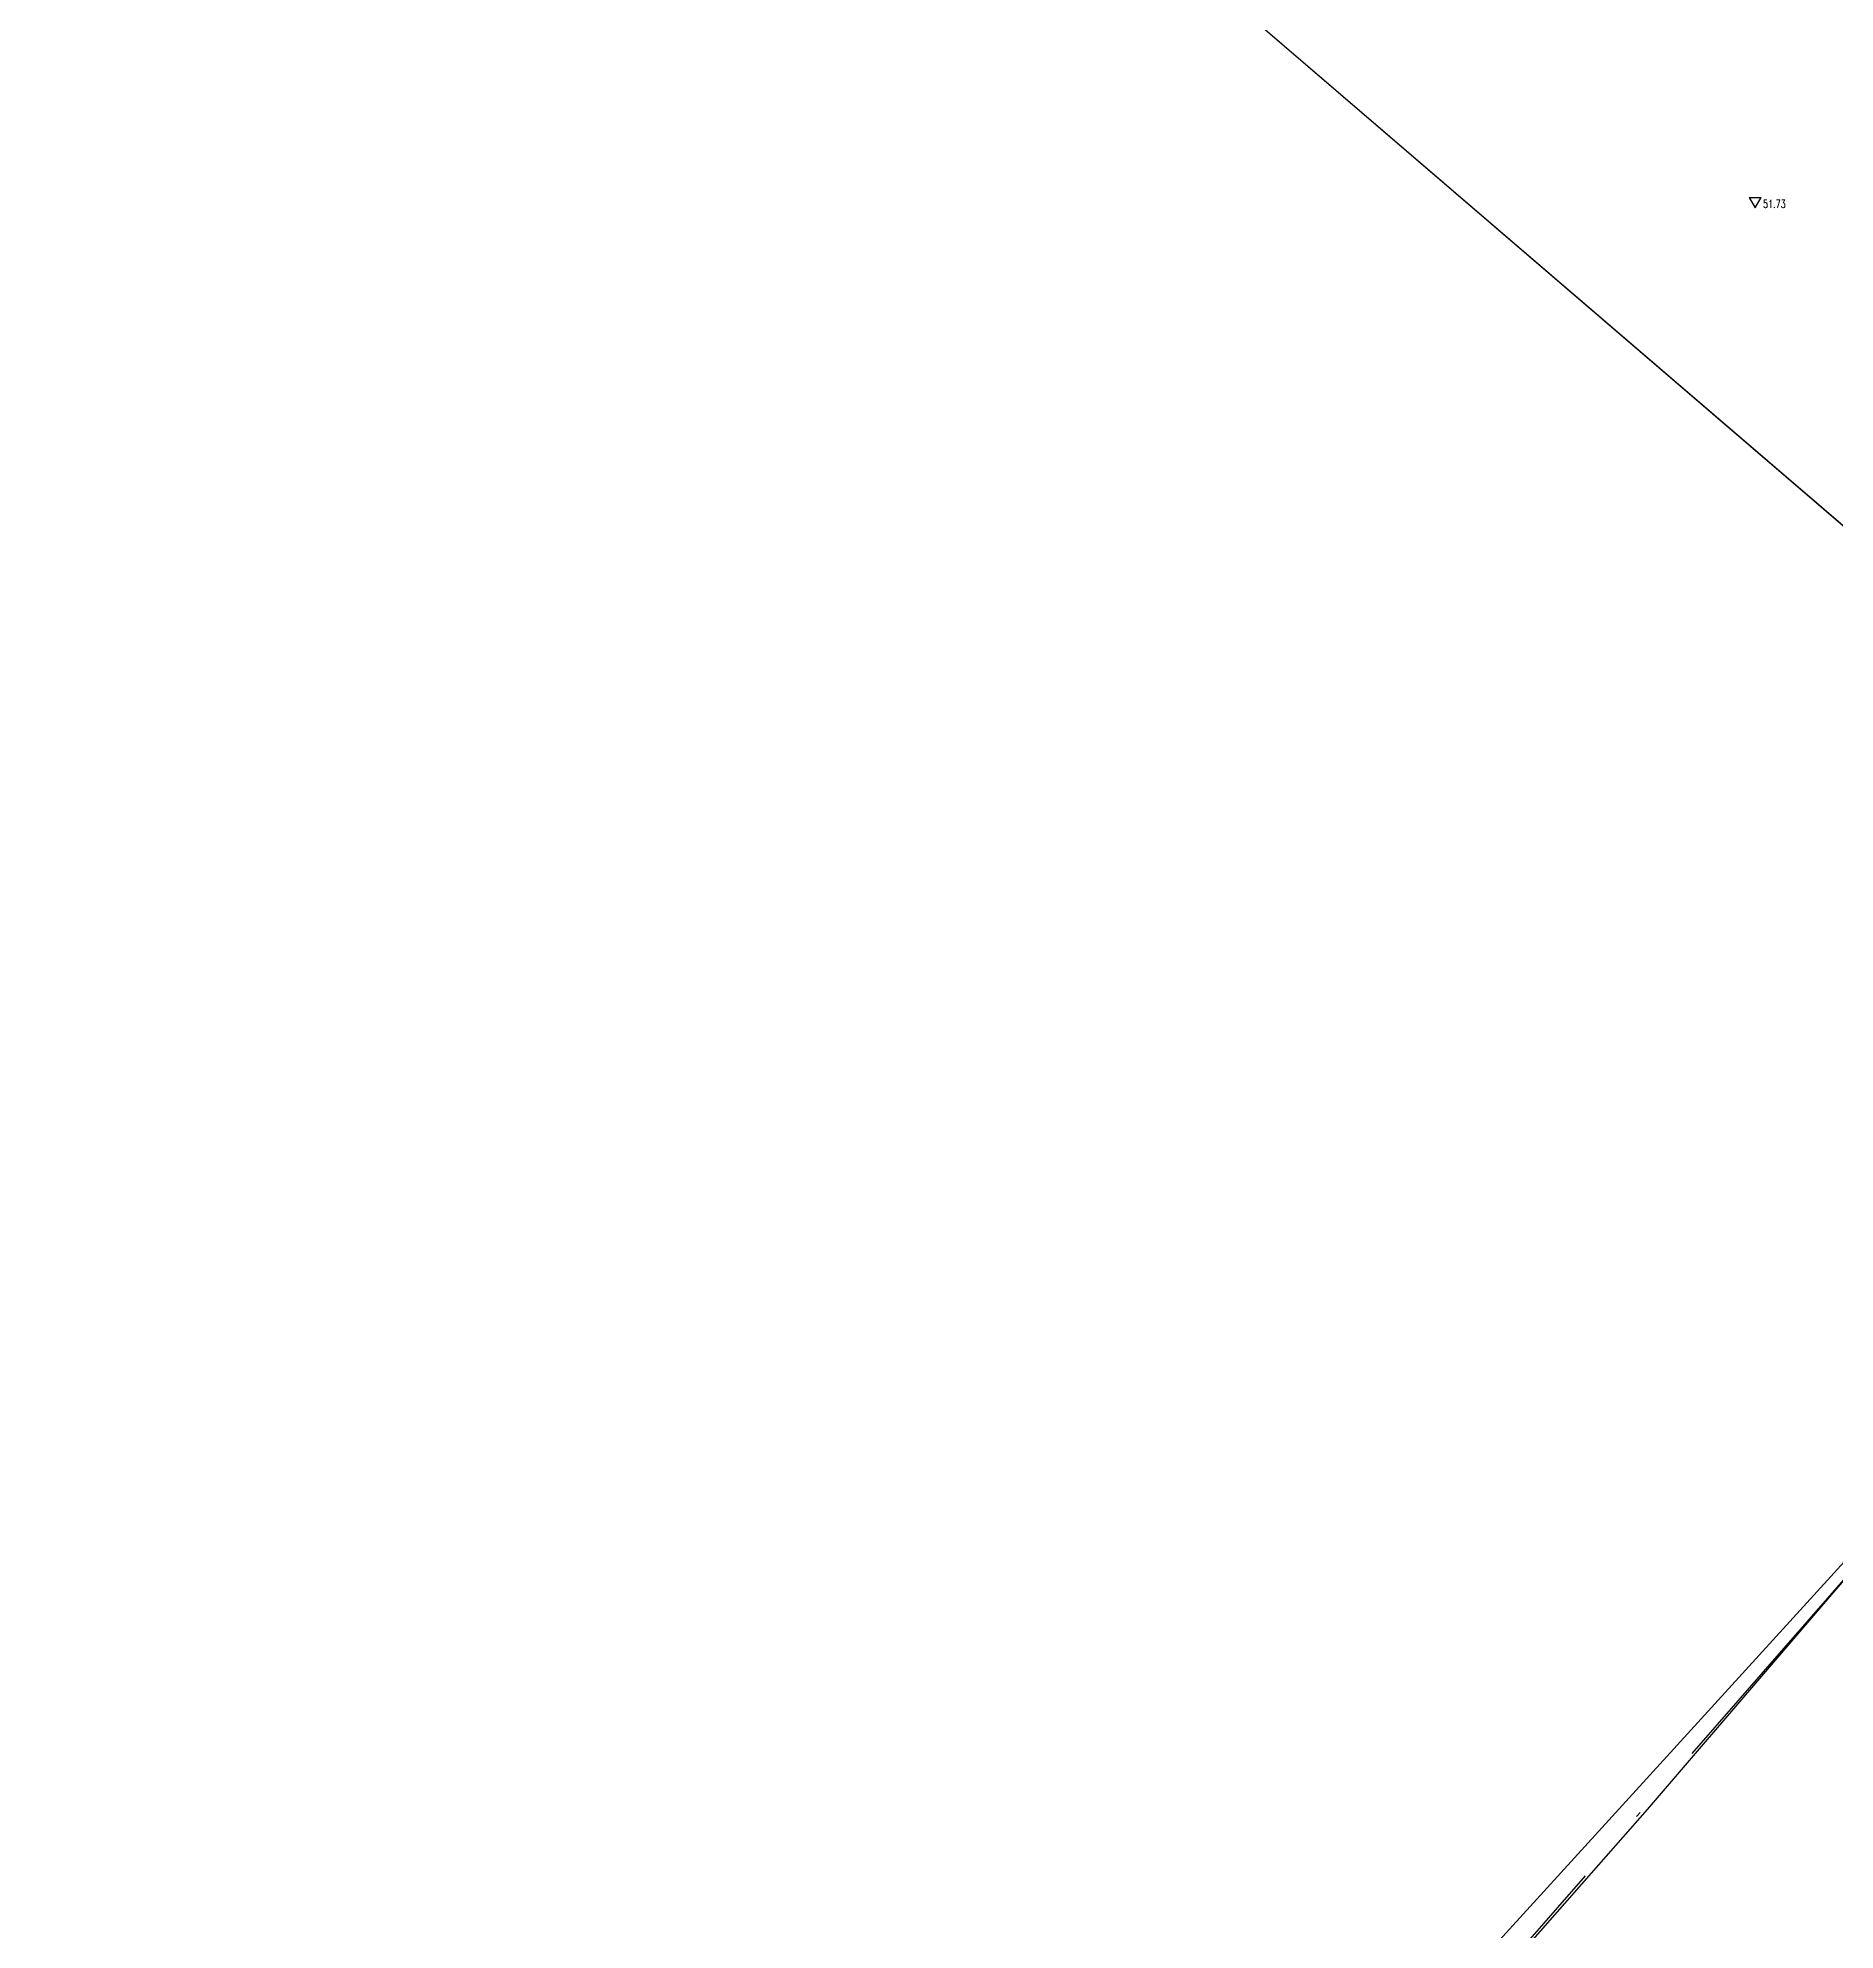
# Model space of a CAD drawing. Header units: millimetres. Extents: x 4462692 to 4462814, y 5793999 to 5794154.
# Drawn here: x 4462692.34 to 4462726.69, y 5794058.97 to 5794095.13 of the extents above; entities that cross this region are included whole.
import ezdxf

# ---------------------------------------------------------------- set-up
doc = ezdxf.new("R2010")
doc.units = ezdxf.units.MM
doc.linetypes.add('ACAD_ISO10W100', pattern=[18, 12, -3, 0, -3])
doc.linetypes.add('STRICHPUNKTX2', pattern=[50.8, 25.4, -12.7, 0, -12.7])
for name, color, linetype in [('Flächengrenzen', 1, 'Continuous'), ('GGok', 50, 'Continuous'), ('GGuk', 7, 'Continuous'), ('Grabungsgrenze', 102, 'STRICHPUNKTX2'), ('GUK', 90, 'ACAD_ISO10W100'), ('HÖHEN', 7, 'Continuous')]:
    doc.layers.add(name, color=color, linetype=linetype)
doc.styles.add('ROMANS', font='ROMANS.shx', dxfattribs={"width": 0.75})

# ---------------------------------------------------------------- blocks, each defined once
blk = doc.blocks.new('HP_FERTIG_OBERKANTE')
for p, q in [((-0.075, 0.13), (0.075, 0.13)), ((-0.075, 0.13), (0, 0)), ((0, 0), (0.075, 0.13))]:
    blk.add_line(p, q)
at = {"style": 'ROMANS', "width": 0.75}
blk.add_attdef('HÖHE', (0.1, 0), '', height=0.1, dxfattribs=at)

msp = doc.modelspace()

# ---------------------------------------------------------------- linework, layer by layer
at = {"layer": 'Flächengrenzen'}
msp.add_polyline3d([(4462727.191, 5794121.278, 53.027), (4462720.411, 5794113.296, 53.189), (4462711.658, 5794098.849, 53.465), (4462734.93, 5794078.872, 53.662), (4462739.869, 5794087.842, 53.493), (4462744.414, 5794094.7, 53.36), (4462747.948, 5794092.615, 53.375), (4462753.311, 5794099.048, 53.244), (4462727.191, 5794121.278, 53.027)], close=True, dxfattribs=at)
at = {"layer": 'GGok'}
msp.add_polyline3d([(4462718.239, 5794056.554, 53.049), (4462724.39, 5794063.301, 52.914), (4462730.846, 5794070.381, 52.778), (4462732.97, 5794068.833, 52.833), (4462739.226, 5794075.953, 52.958), (4462744.738, 5794082.512, 52.831), (4462748.999, 5794087.32, 52.746), (4462750.862, 5794085.921, 52.774), (4462750.277, 5794085.089, 52.705), (4462756.647, 5794079.06, 52.767), (4462763.593, 5794073.075, 52.817), (4462770.022, 5794067.653, 52.835), (4462777.829, 5794061.092, 52.781)], dxfattribs=at)
at = {"layer": 'GGuk'}
msp.add_polyline3d([(4462718.734, 5794056.312, 52.342), (4462723.105, 5794061.278, 52.273), (4462727.895, 5794066.869, 52.647), (4462733.779, 5794063.252, 52.259), (4462740.271, 5794057.853, 52.405)], dxfattribs=at)
at = {"layer": 'Grabungsgrenze'}
msp.add_polyline3d([(4462711.658, 5794098.849, 53.465), (4462734.93, 5794078.872, 53.662), (4462739.869, 5794087.842, 53.493), (4462744.414, 5794094.7, 53.36), (4462747.948, 5794092.615, 53.375), (4462749.365, 5794091.779, 53.381), (4462752.796, 5794088.728, 53.411), (4462749.992, 5794085.595, 53.476), (4462756.018, 5794079.136, 53.547), (4462764.091, 5794072.642, 53.608), (4462766.782, 5794070.477, 53.629), (4462774.514, 5794059.838, 53.758), (4462778.509, 5794061.892, 53.704), (4462790.452, 5794076.255, 53.413), (4462798.891, 5794085.742, 53.218), (4462813.657, 5794102.115, 52.88)], dxfattribs=at)
at = {"layer": 'GUK', "ltscale": 0.5}
msp.add_line((4462727.895, 5794066.869, 52.647), (4462692.337, 5794026.154, 52.818), dxfattribs=at)

# ---------------------------------------------------------------- block references
at = {"layer": 'HÖHEN', "xscale": 1.5, "yscale": 1.5, "zscale": 1.5}
msp.add_blockref('HP_FERTIG_OBERKANTE', (4462725.161, 5794091.886, 51.868), dxfattribs=at).add_auto_attribs({'HÖHE': '51.73'})

doc.saveas('drawing.dxf')
